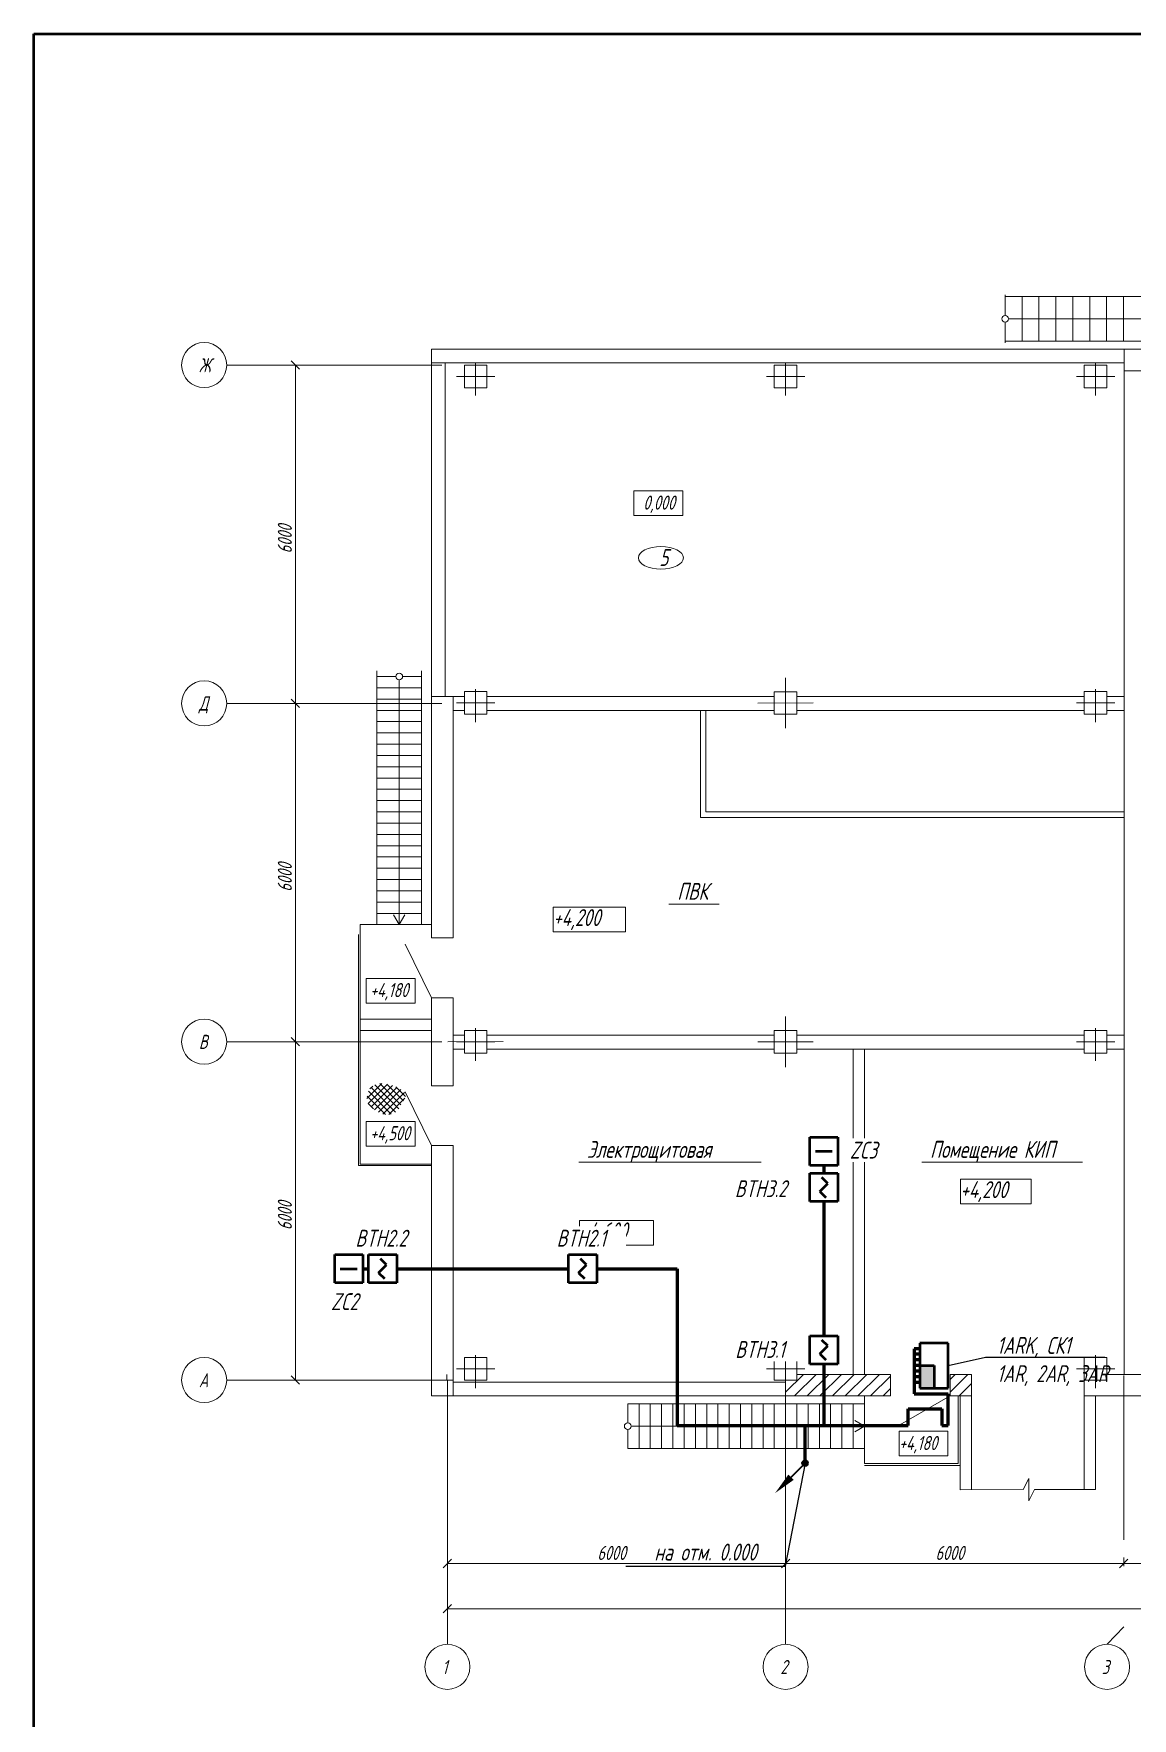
# Model space of a CAD drawing. Header units: millimetres. Extents: x 1663 to 6300, y 431 to 1491.
# Drawn here: x 5293 to 5571.7, y 1064 to 1491.2 of the extents above; entities that cross this region are included whole.
import ezdxf
from ezdxf import colors
from ezdxf.entities.mleader import LeaderData, LeaderLine
from ezdxf.math import Vec2, Vec3

# ---------------------------------------------------------------- set-up
doc = ezdxf.new("R2010")
doc.units = ezdxf.units.MM
for name, color, linetype, lineweight in [('Датчики (Вновь)', 2, 'Continuous', 50), ('Линия выноска', 137, 'Continuous', 25), ('Линия связи (Вновь)', 3, 'Continuous', 60), ('ППК и др. приБоры', 171, 'Continuous', 50), ('Связь', 84, 'Continuous', 50), ('Строительный', 251, 'Continuous', 13), ('Текст', 2, 'Continuous', 25), ('Формат - толстая линия', 7, 'Continuous', 50), ('Элемент эл. схем', 7, 'Continuous', 35)]:
    doc.layers.add(name, color=color, linetype=linetype, lineweight=lineweight)
doc.styles.add('Simplex', font='simplex.shx', dxfattribs={"width": 0.7, "oblique": 15})

# ---------------------------------------------------------------- blocks, each defined once
blk = doc.blocks.new('A$C0AA457AC')
at = {"layer": 'Строительный', "ltscale": 100}
for p, q in [((146.12, 375.08), (146.12, 371.44)), ((146.12, 374.78), (189.82, 374.78)), ((149.12, 374.78), (149.12, 366.88)), ((152.12, 374.78), (152.12, 366.88)), ((155.12, 374.78), (155.12, 366.88)), ((158.12, 374.78), (158.12, 366.88)), ((161.12, 374.78), (161.12, 366.88)), ((164.12, 374.78), (164.12, 366.88)), ((167.12, 374.78), (167.12, 366.88)), ((146.72, 370.84), (189.82, 370.84)), ((146.12, 370.24), (146.12, 366.58)), ((44.36, 365.44), (44.36, 261.04)), ((142.46, 365.44), (44.36, 365.44)), ((195.86, 365.44), (142.46, 365.44)), ((146.12, 366.88), (189.82, 366.88)), ((167.26, 365.44), (167.26, 183.64)), ((46.16, 362.64), (8, 362.64)), ((20.93, 361.89), (19.43, 363.39)), ((19.88, 362.64), (19.68, 362.64)), ((20.18, 302.64), (20.18, 362.64)), ((167.16, 363.04), (44.36, 363.04)), ((46.76, 363.04), (46.76, 303.89)), ((54.16, 362.63), (50.16, 362.63)), ((50.16, 362.63), (50.16, 358.63)), ((52.16, 363.04), (52.16, 357.22)), ((54.16, 358.63), (54.16, 362.63)), ((109.16, 362.63), (105.16, 362.63)), ((105.16, 362.63), (105.16, 358.63)), ((107.16, 363.04), (107.16, 357.22)), ((109.16, 358.63), (109.16, 362.63)), ((164.16, 362.63), (160.16, 362.63)), ((160.16, 362.63), (160.16, 358.63)), ((162.16, 363.04), (162.16, 357.22)), ((164.16, 358.63), (164.16, 362.63)), ((174.26, 361.64), (167.26, 361.64)), ((55.57, 360.63), (48.79, 360.63)), ((50.16, 358.63), (54.16, 358.63)), ((110.57, 360.63), (103.79, 360.63)), ((105.16, 358.63), (109.16, 358.63)), ((165.57, 360.63), (158.79, 360.63)), ((160.16, 358.63), (164.16, 358.63)), ((80.25, 340.33), (88.94, 340.33)), ((80.25, 335.96), (80.25, 340.33)), ((88.94, 340.33), (88.94, 335.96)), ((88.94, 335.96), (80.25, 335.96)), ((34.66, 308.41), (34.66, 263.41)), ((42.56, 308.41), (42.56, 263.41)), ((38.01, 307.41), (34.66, 307.41)), ((42.56, 305.41), (34.66, 305.41)), ((38.61, 306.81), (38.61, 263.41)), ((42.56, 307.41), (39.21, 307.41)), ((54.16, 304.73), (50.16, 304.73)), ((50.16, 304.73), (50.16, 300.73)), ((52.16, 305.14), (52.16, 299.32)), ((54.16, 300.73), (54.16, 304.73)), ((107.14, 307.2), (107.17, 298.25)), ((164.16, 304.73), (160.16, 304.73)), ((160.16, 304.73), (160.16, 300.73)), ((162.16, 305.14), (162.16, 299.32)), ((164.16, 300.73), (164.16, 304.73)), ((46.16, 302.64), (8, 302.64)), ((20.93, 301.89), (19.43, 303.39)), ((19.43, 303.39), (20.93, 301.89)), ((19.88, 302.64), (19.68, 302.64)), ((19.88, 302.64), (19.68, 302.64)), ((20.18, 242.64), (20.18, 302.64)), ((42.56, 303.41), (34.66, 303.41)), ((44.36, 303.89), (50.16, 303.89)), ((47.16, 303.89), (50.16, 303.89)), ((48.16, 303.89), (48.16, 261.04)), ((55.57, 302.73), (48.79, 302.73)), ((54.16, 303.89), (105.16, 303.89)), ((54.16, 303.89), (105.16, 303.89)), ((102.26, 302.71), (112.05, 302.73)), ((109.16, 304.72), (105.16, 304.72)), ((105.16, 304.72), (105.16, 300.72)), ((109.16, 300.72), (109.16, 304.72)), ((109.16, 303.89), (160.16, 303.89)), ((109.16, 303.89), (160.16, 303.89)), ((165.57, 302.73), (158.79, 302.73)), ((164.16, 303.89), (167.16, 303.89)), ((164.16, 303.89), (167.16, 303.89)), ((42.56, 301.41), (34.66, 301.41)), ((42.56, 299.41), (34.66, 299.41)), ((48.16, 301.39), (50.16, 301.39)), ((50.16, 300.73), (54.16, 300.73)), ((54.16, 301.39), (105.16, 301.39)), ((92.04, 301.39), (92.04, 282.39)), ((93.04, 301.39), (93.04, 283.39)), ((105.16, 300.72), (109.16, 300.72)), ((109.16, 301.39), (160.16, 301.39)), ((160.16, 300.73), (164.16, 300.73)), ((164.16, 301.39), (167.16, 301.39)), ((42.56, 297.41), (34.66, 297.41)), ((42.56, 295.41), (34.66, 295.41)), ((42.56, 293.41), (34.66, 293.41)), ((42.56, 291.41), (34.66, 291.41)), ((42.56, 289.41), (34.66, 289.41)), ((42.56, 287.41), (34.66, 287.41)), ((42.56, 285.41), (34.66, 285.41)), ((42.56, 283.41), (34.66, 283.41)), ((42.56, 281.41), (34.66, 281.41)), ((92.04, 282.39), (167.16, 282.39)), ((93.04, 283.39), (167.16, 283.39)), ((42.56, 279.41), (34.66, 279.41)), ((42.56, 277.41), (34.66, 277.41)), ((42.56, 275.41), (34.66, 275.41)), ((42.56, 273.41), (34.66, 273.41)), ((42.56, 271.41), (34.66, 271.41)), ((42.56, 269.41), (34.66, 269.41)), ((42.56, 267.41), (34.66, 267.41)), ((65.92, 266.49), (78.77, 266.49)), ((65.92, 262.12), (65.92, 266.49)), ((78.77, 266.49), (78.77, 262.12)), ((86.46, 267.04), (95.35, 267.04)), ((31.66, 263.41), (31.66, 220.93)), ((44.36, 263.41), (31.66, 263.41)), ((42.56, 265.41), (34.66, 265.41)), ((38.61, 263.41), (37.61, 265.14)), ((38.61, 263.41), (39.61, 265.14)), ((31.36, 261.67), (31.36, 261.37)), ((31.36, 261.37), (31.36, 220.69)), ((39.68, 259.95), (44.36, 250.44)), ((48.19, 261.04), (44.36, 261.04)), ((78.77, 262.12), (65.92, 262.12)), ((32.75, 253.88), (41.44, 253.88)), ((32.75, 249.51), (32.75, 253.88)), ((41.44, 253.88), (41.44, 249.51)), ((41.44, 249.51), (32.75, 249.51)), ((44.36, 250.44), (44.36, 234.84)), ((48.19, 250.44), (44.36, 250.44)), ((48.16, 250.44), (48.16, 234.84)), ((44.36, 246.64), (31.66, 246.64)), ((52.16, 245.05), (52.16, 239.23)), ((107.14, 247.11), (107.17, 238.16)), ((162.16, 245.05), (162.16, 239.23)), ((46.16, 242.64), (8, 242.64)), ((20.93, 241.89), (19.43, 243.39)), ((19.43, 243.39), (20.93, 241.89)), ((19.88, 242.64), (19.68, 242.64)), ((19.88, 242.64), (19.68, 242.64)), ((20.18, 182.64), (20.18, 242.64)), ((44.36, 244.64), (31.66, 244.64)), ((42.56, 242.64), (34.66, 242.64)), ((47.26, 242.64), (57.05, 242.66)), ((48.16, 243.8), (50.16, 243.8)), ((48.16, 243.8), (50.16, 243.8)), ((55.57, 242.64), (48.79, 242.64)), ((54.16, 244.64), (50.16, 244.64)), ((50.16, 244.64), (50.16, 240.64)), ((54.16, 244.64), (50.16, 244.64)), ((50.16, 244.64), (50.16, 240.64)), ((54.16, 240.64), (54.16, 244.64)), ((54.16, 240.64), (54.16, 244.64)), ((54.16, 243.8), (105.16, 243.8)), ((54.16, 243.8), (105.16, 243.8)), ((102.26, 242.62), (112.05, 242.64)), ((109.16, 244.63), (105.16, 244.63)), ((105.16, 244.63), (105.16, 240.63)), ((109.16, 240.63), (109.16, 244.63)), ((109.16, 243.8), (160.16, 243.8)), ((109.16, 243.8), (160.16, 243.8)), ((165.57, 242.64), (158.79, 242.64)), ((164.16, 244.64), (160.16, 244.64)), ((160.16, 244.64), (160.16, 240.64)), ((164.16, 244.64), (160.16, 244.64)), ((160.16, 244.64), (160.16, 240.64)), ((164.16, 240.64), (164.16, 244.64)), ((164.16, 240.64), (164.16, 244.64)), ((164.16, 243.8), (167.16, 243.8)), ((164.16, 243.8), (167.16, 243.8)), ((48.16, 241.3), (50.16, 241.3)), ((50.16, 240.64), (54.16, 240.64)), ((50.16, 240.64), (54.16, 240.64)), ((54.16, 241.3), (105.16, 241.3)), ((105.16, 240.63), (109.16, 240.63)), ((109.16, 241.3), (160.16, 241.3)), ((119.16, 241.3), (119.16, 183.64)), ((121.16, 241.3), (121.16, 183.64)), ((160.16, 241.3), (123.16, 241.3)), ((160.16, 240.64), (164.16, 240.64)), ((160.16, 240.64), (164.16, 240.64)), ((164.16, 241.3), (167.16, 241.3)), ((167.16, 241.3), (164.16, 241.3)), ((32.88, 232.6), (35.5, 235.23)), ((33.1, 231.7), (36.5, 235.1)), ((33.17, 233.85), (37.2, 229.82)), ((33.42, 234.26), (33.94, 234.79)), ((33.6, 231.08), (37.39, 234.87)), ((33.63, 234.51), (37.96, 230.18)), ((34.23, 230.59), (38.19, 234.55)), ((34.27, 234.99), (38.51, 230.75)), ((34.92, 230.15), (38.92, 234.15)), ((35.16, 235.22), (38.92, 231.47)), ((35.7, 229.81), (39.52, 233.63)), ((36.39, 235.12), (39.37, 232.14)), ((37.99, 234.64), (39.72, 232.92)), ((39.68, 233.74), (44.36, 224.22)), ((48.16, 234.84), (44.36, 234.84)), ((32.9, 233), (36.17, 229.72)), ((33.12, 231.66), (34.06, 230.72)), ((36.74, 229.73), (39.62, 232.61)), ((32.75, 228.5), (41.44, 228.5)), ((32.75, 224.13), (32.75, 228.5)), ((41.44, 228.5), (41.44, 224.13)), ((41.44, 224.13), (32.75, 224.13)), ((44.36, 224.24), (44.36, 179.84)), ((48.16, 224.24), (44.36, 224.24)), ((48.16, 224.24), (48.16, 179.84)), ((70.46, 221.27), (102.83, 221.27)), ((131.32, 221.27), (159.86, 221.27)), ((44.36, 220.69), (31.36, 220.69)), ((31.66, 220.93), (44.36, 220.93)), ((138.17, 218.24), (150.71, 218.24)), ((138.17, 213.87), (138.17, 218.24)), ((150.71, 218.24), (150.71, 213.87)), ((150.71, 213.87), (138.17, 213.87)), ((70.62, 210.93), (83.72, 210.93)), ((70.62, 206.56), (70.62, 210.93)), ((83.72, 210.93), (83.72, 206.56)), ((83.72, 206.56), (70.62, 206.56)), ((54.16, 186.64), (50.16, 186.64)), ((50.16, 186.64), (50.16, 182.64)), ((52.16, 187.05), (52.16, 181.23)), ((54.16, 182.64), (54.16, 186.64)), ((109.16, 186.64), (105.16, 186.64)), ((105.16, 186.64), (105.16, 182.64)), ((107.16, 187.05), (107.16, 181.23)), ((107.16, 186.64), (107.16, 135.78)), ((109.16, 182.64), (109.16, 186.64)), ((164.16, 186.64), (160.16, 186.64)), ((160.16, 186.64), (160.16, 182.64)), ((162.16, 187.05), (162.16, 181.23)), ((164.16, 182.64), (164.16, 186.64)), ((46.16, 182.64), (8, 182.64)), ((19.43, 183.39), (20.93, 181.89)), ((19.88, 182.64), (19.68, 182.64)), ((48.16, 182.64), (46.16, 182.64)), ((48.16, 182.64), (46.16, 182.64)), ((47.08, 183.64), (47.08, 182.64)), ((47.16, 182.64), (47.16, 135.78)), ((107.16, 182.24), (48.16, 182.24)), ((55.57, 184.64), (48.79, 184.64)), ((50.16, 182.64), (54.16, 182.64)), ((110.57, 184.64), (103.79, 184.64)), ((105.16, 182.64), (109.16, 182.64)), ((107.16, 180.48), (110.33, 183.64)), ((108.77, 179.84), (112.57, 183.64)), ((109.16, 182.64), (109.16, 183.64)), ((109.16, 182.64), (109.16, 183.64)), ((109.16, 183.64), (125.76, 183.64)), ((111.02, 179.84), (114.82, 183.64)), ((113.26, 179.84), (117.06, 183.64)), ((115.51, 179.84), (119.31, 183.64)), ((117.75, 179.84), (121.55, 183.64)), ((120, 179.84), (123.8, 183.64)), ((122.24, 179.84), (125.76, 183.36)), ((125.76, 179.84), (125.76, 183.64)), ((136.36, 183.64), (140.16, 183.64)), ((136.36, 179.84), (136.36, 183.64)), ((136.36, 182.74), (137.27, 183.64)), ((136.36, 180.49), (139.51, 183.64)), ((140.16, 183.64), (140.16, 163.18)), ((165.57, 184.64), (158.79, 184.64)), ((160.16, 182.64), (164.16, 182.64)), ((160.16, 182.64), (160.16, 163.25)), ((174.26, 183.64), (164.16, 183.64)), ((167.16, 183.45), (167.16, 154.33)), ((125.76, 179.84), (44.36, 179.84)), ((47.16, 179.84), (60.23, 179.84)), ((121.16, 179.84), (121.16, 167.87)), ((124.49, 179.84), (125.76, 181.12)), ((127.02, 174.45), (136.36, 179.84)), ((140.16, 179.84), (136.36, 179.84)), ((137.76, 179.84), (137.76, 167.87)), ((137.96, 179.84), (140.16, 182.05)), ((138.16, 179.84), (138.16, 167.47)), ((138.16, 179.84), (138.16, 163.17)), ((180.81, 179.84), (160.16, 179.84)), ((162.16, 179.84), (162.15, 163.25)), ((79.16, 178.41), (121.16, 178.41)), ((79.16, 178.41), (79.16, 175.06)), ((81.16, 178.41), (81.16, 170.51)), ((83.16, 178.41), (83.16, 170.51)), ((85.16, 178.41), (85.16, 170.51)), ((87.16, 178.41), (87.16, 170.51)), ((89.16, 178.41), (89.16, 170.51)), ((91.16, 178.41), (91.16, 170.51)), ((93.16, 178.41), (93.16, 170.51)), ((95.16, 178.41), (95.16, 170.51)), ((97.16, 178.41), (97.16, 170.51)), ((99.16, 178.41), (99.16, 170.51)), ((101.16, 178.41), (101.16, 170.51)), ((103.16, 178.41), (103.16, 170.51)), ((105.16, 178.41), (105.16, 170.51)), ((107.16, 178.41), (107.16, 170.51)), ((109.16, 178.41), (109.16, 170.51)), ((111.16, 178.41), (111.16, 170.51)), ((113.16, 178.41), (113.16, 170.51)), ((115.16, 178.41), (115.16, 170.51)), ((117.16, 178.41), (117.16, 170.51)), ((119.16, 178.41), (119.16, 170.51)), ((79.16, 173.86), (79.16, 170.51)), ((79.76, 174.46), (121.16, 174.46)), ((121.16, 174.46), (119.43, 175.46)), ((121.16, 174.46), (119.43, 173.46)), ((127.29, 173.56), (135.98, 173.56)), ((127.29, 169.19), (127.29, 173.56)), ((135.98, 173.56), (135.98, 169.19)), ((79.16, 170.51), (121.16, 170.51)), ((137.76, 167.87), (121.16, 167.87)), ((138.16, 167.47), (121.18, 167.47)), ((135.98, 169.19), (127.29, 169.19)), ((150.33, 165.21), (149.34, 163.21)), ((150.35, 161.22), (150.33, 165.21)), ((149.34, 163.21), (138.16, 163.17)), ((151.34, 163.22), (150.35, 161.22)), ((162.16, 163.25), (151.34, 163.22)), ((107.16, 154.37), (107.16, 149.61)), ((47.91, 150.86), (46.41, 149.36)), ((47.16, 151.85), (47.16, 149.61)), ((107.16, 150.11), (47.16, 150.11)), ((107.91, 150.86), (106.41, 149.36)), ((106.41, 149.36), (107.91, 150.86)), ((107.16, 151.15), (107.16, 149.61)), ((167.16, 150.11), (107.16, 150.11)), ((167.91, 150.86), (166.41, 149.36)), ((166.41, 149.36), (167.91, 150.86)), ((167.16, 151.15), (167.16, 149.61)), ((167.16, 151.15), (167.16, 149.61)), ((171.16, 150.11), (167.16, 150.11)), ((47.91, 142.85), (46.41, 141.35)), ((47.16, 140.73), (47.16, 142.6)), ((47.16, 142.1), (655.16, 142.1)), ((164.21, 135.78), (167.16, 138.88))]:
    blk.add_line(p, q, dxfattribs=at)
for centre, radius in [((146.12, 370.84), 0.6), ((4, 362.64), 4), ((38.61, 307.41), 0.6), ((4, 302.64), 4), ((4, 242.64), 4), ((4, 182.64), 4), ((79.16, 174.46), 0.6), ((47.16, 131.78), 4), ((107.16, 131.78), 4), ((164.21, 131.78), 4)]:
    blk.add_circle(centre, radius, dxfattribs=at)
blk.add_ellipse((85.04, 328.44), major_axis=(-4, 0), ratio=0.5, dxfattribs=at)
at = {"layer": 'Строительный', "ltscale": 100, "style": 'Simplex', "oblique": 15, "width": 0.7}
for s, height, p in [('Ж', 2.5, (3.06, 361.37)), ('0,000', 2.5, (81.91, 337)), ('5', 3, (84.75, 327.01)), ('Д', 2.5, (3.06, 301.37)), ('ПВК', 3, (87.94, 267.81, 3)), ('+4,200', 3, (65.92, 263.16)), ('+4,180', 2.5, (33.44, 250.55)), ('В', 2.5, (3.06, 241.37)), ('+4,500', 2.5, (33.44, 225.17)), ('Электрощитовая', 3, (71.93, 222.05, 3)), ('Помещение КИП', 3, (132.8, 222.05, 3)), ('+4,200', 3, (138.17, 214.91)), ('+4,600', 3, (70.62, 207.6)), ('А', 2.5, (3.06, 181.37)), ('+4,180', 2.5, (127.29, 170.23)), ('6000', 2.5, (73.76, 150.74)), ('6000', 2.5, (133.76, 150.74)), ('1', 2.5, (46.23, 130.5)), ('2', 2.5, (106.23, 130.5)), ('3', 2.5, (163.28, 130.5))]:
    blk.add_text(s, height=height, dxfattribs=at).set_placement(p)
for p in [(19.56, 329.24), (19.56, 269.24), (19.56, 209.24)]:
    blk.add_text('6000', height=2.5, rotation=90, dxfattribs=at).set_placement(p)
blk = doc.blocks.new('_None')
blk = doc.blocks.new('A$C3B4B2642')
at = {"layer": 'ППК и др. приБоры'}
blk.add_hatch(color=256, dxfattribs=at).paths.add_polyline_path([(4, 2.5), (4, 0), (8, 0), (8, 2.5)])
for p, q in [((0, 5), (0, 0)), ((8, 5), (0, 5)), ((8, 0), (8, 5)), ((4, 0), (4, 2.5)), ((4, 2.5), (8, 2.5)), ((0, 0), (8, 0))]:
    blk.add_line(p, q, dxfattribs=at)
blk = doc.blocks.new('A$C22FD429A')
at = {"layer": 'Датчики (Вновь)'}
for p, q in [((0, 5), (5, 5)), ((0, 0), (0, 5)), ((1.79, 1.79), (3.21, 3.21)), ((3.21, 3.21), (2.15, 4.27)), ((5, 5), (5, 0)), ((5, 0), (0, 0)), ((1.79, 1.79), (2.85, 0.73))]:
    blk.add_line(p, q, dxfattribs=at)
blk = doc.blocks.new('A$C20C52002')
at = {"layer": 'Связь'}
for p, q in [((0, 5), (5, 5)), ((0, 0), (0, 5)), ((5, 5), (5, 0)), ((1, 2.5), (4, 2.5)), ((5, 0), (0, 0))]:
    blk.add_line(p, q, dxfattribs=at)

msp = doc.modelspace()

# ---------------------------------------------------------------- hatches: boundary and pattern name
at = {"layer": 'Элемент эл. схем'}
h = msp.add_hatch(color=256, dxfattribs=at)
h.dxf.hatch_style = 1
h.paths.add_polyline_path([(5489.42, 1128.74, 1), (5487.99, 1128.74, 1)])

# ---------------------------------------------------------------- linework, layer by layer
at = {"layer": 'Линия связи (Вновь)'}
for p, q in [((5493.47, 1204.25), (5493.47, 1202.24)), ((5493.47, 1195.09), (5493.47, 1161.01)), ((5376.5, 1178.05), (5377.93, 1178.05)), ((5385.08, 1178.05), (5428.69, 1178.05)), ((5435.84, 1178.05), (5456.22, 1178.05)), ((5456.22, 1178.05), (5456.22, 1138.26)), ((5517.86, 1157.77), (5516.43, 1157.77)), ((5516.43, 1157.77), (5516.43, 1146.33)), ((5493.47, 1153.86), (5493.47, 1138.26)), ((5517.86, 1156.34), (5516.43, 1156.34)), ((5517.86, 1154.91), (5516.43, 1154.91)), ((5517.86, 1153.48), (5516.43, 1153.48)), ((5517.86, 1152.05), (5516.43, 1152.05)), ((5517.86, 1150.62), (5516.43, 1150.62)), ((5517.86, 1149.19), (5516.43, 1149.19)), ((5516.43, 1146.33), (5525.01, 1146.33)), ((5525.01, 1138.26), (5525.01, 1146.33)), ((5514.85, 1138.26), (5514.85, 1142.55)), ((5514.85, 1142.55), (5523.43, 1142.55)), ((5523.43, 1142.55), (5523.43, 1138.26)), ((5456.22, 1138.26), (5493.47, 1138.26)), ((5488.7, 1128.74), (5488.7, 1138.26)), ((5493.47, 1138.26), (5514.85, 1138.26)), ((5523.43, 1138.26), (5525.01, 1138.26))]:
    msp.add_line(p, q, dxfattribs=at)
at = {"layer": 'Текст', "ltscale": 100}
for p in [(5488.7, 1128.74), (5443.21, 1102.61)]:
    msp.add_line(p, (5483.68, 1102.61), dxfattribs=at)
at = {"layer": 'Формат - толстая линия'}
msp.add_lwpolyline([(5292.97, 1491.24), (6300.03, 1491.24), (6300.03, 759.54), (5292.97, 759.54)], close=True, dxfattribs=at)
at = {"layer": 'Элемент эл. схем'}
msp.add_line((5485.16, 1125.2), (5488.7, 1128.74), dxfattribs=at)
msp.add_circle((5488.7, 1128.74), 0.715, dxfattribs=at)
msp.add_solid([(5484.49, 1125.87), (5485.84, 1124.52), (5481.12, 1121.15)], dxfattribs=at)

# ---------------------------------------------------------------- block references
at = {"xscale": 1.43, "yscale": 1.43, "zscale": 1.43}
for name, p in [('A$C20C52002', (5489.9, 1204.25)), ('A$C22FD429A', (5489.9, 1195.09)), ('A$C20C52002', (5369.35, 1174.48)), ('A$C22FD429A', (5377.93, 1174.48)), ('A$C22FD429A', (5428.69, 1174.48)), ('A$C22FD429A', (5489.9, 1153.86))]:
    msp.add_blockref(name, p, dxfattribs=at)
at = {"xscale": 1.43, "yscale": 1.43, "zscale": 1.43, "rotation": 270}
msp.add_blockref('A$C3B4B2642', (5517.86, 1159.2), dxfattribs=at)
at = {"layer": 'Линия связи (Вновь)', "xscale": 1.43, "yscale": 1.43, "zscale": 1.43}
msp.add_blockref('A$C0AA457AC', (5330.52, 888.63), dxfattribs=at)

# ---------------------------------------------------------------- texts
at = {"layer": 'Текст', "ltscale": 100, "insert": (5463.45, 1104.04), "char_height": 4.29, "attachment_point": 8, "style": 'Simplex'}
msp.add_mtext_dynamic_manual_height_columns('на отм. 0.000', width=27.0901, gutter_width=12.5, heights=[0], dxfattribs=at)

# ---------------------------------------------------------------- leaders
at = {"layer": 'Линия выноска'}
ml = msp.add_multileader_mtext('Standard', dxfattribs=at)
ml.set_content('1ARK, СК1\\P1AR, 2AR, 3AR ', color=2, style='Simplex')
ml.set_leader_properties()
ml.set_arrow_properties(name='NONE')
ml.build(insert=Vec2(0, 0))
ml.multileader.update_dxf_attribs({"text_left_attachment_type": 6, "text_right_attachment_type": 6, "dogleg_length": 0, "arrow_head_size": 5.72})
ctx = ml.context
ctx.base_point, ctx.char_height, ctx.arrow_head_size, ctx.landing_gap_size, ctx.plane_origin = Vec3(5534.5, 1155.59), 4.29, 5.72, 2.86, Vec3(5436.08, 1108.71)
ctx.left_attachment, ctx.right_attachment = 6, 6
notes = []
notes.append((ctx, [(1, (1, 1, 0), (5534.5, 1155.59), (1, 0), 0, [(0, [(5525.01, 1153.48)], 0, [])])]))
ctx.mtext.insert, ctx.mtext.flow_direction = Vec3(5537.36, 1160.74), 5
for ctx, leaders in notes:
    for number, flags, end, landing, length, lines in leaders:
        leader = LeaderData()
        leader.index, (leader.has_last_leader_line, leader.has_dogleg_vector, leader.attachment_direction) = number, flags
        leader.last_leader_point, leader.dogleg_vector, leader.dogleg_length = Vec3(end), Vec3(landing), length
        for number, points, colour, breaks in lines:
            line = LeaderLine()
            line.index, line.vertices, line.color, line.breaks = number, Vec3.list(points), colors.encode_raw_color(colour), breaks
            leader.lines.append(line)
        ctx.leaders.append(leader)

# ---------------------------------------------------------------- next in the draw order: texts
at = {"layer": 'Текст', "ltscale": 100, "char_height": 4.29, "attachment_point": 5, "style": 'Simplex', "bg_fill": 3, "box_fill_scale": 1.2, "bg_fill_color": 256, "bg_fill_transparency": 0}
for s, insert, width in [('ZC3', (5503.52, 1208.11), 7.997), ('BTH3.2', (5477.45, 1198.34), 20.9759), ('BTH2.2', (5381.14, 1185.78), 20.9759), ('BTH2.1', (5431.9, 1185.78), 20.9759), ('ZC2', (5371.84, 1169.69), 7.997), ('BTH3.1', (5477.26, 1157.57), 20.9759)]:
    msp.add_mtext(s, dxfattribs=dict(at, insert=insert, width=width))

doc.saveas('drawing.dxf')
